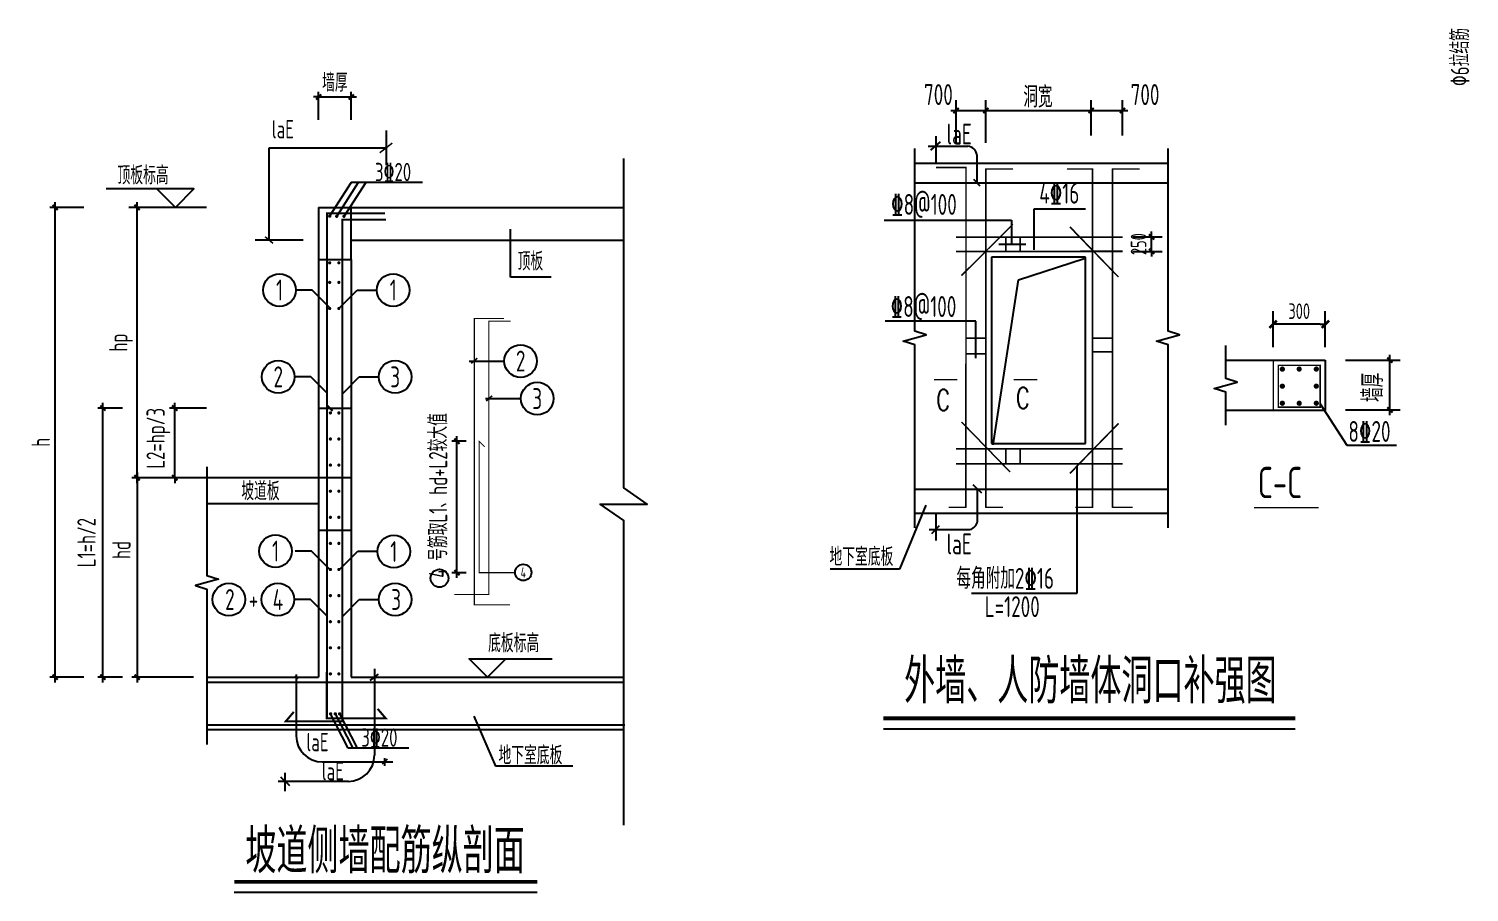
# Model space of a CAD drawing. Header units: millimetres. Extents: x -47177 to 68020, y 521003 to 580403.
# Drawn here: x 10144 to 37749, y 543517 to 560058 of the extents above; entities that cross this region are included whole.
import ezdxf
from ezdxf.enums import TextEntityAlignment as Align

# ---------------------------------------------------------------- set-up
doc = ezdxf.new("R2010")
doc.units = ezdxf.units.MM
doc.header["$LTSCALE"] = 1000
doc.header["$PDMODE"] = 35
doc.header["$PDSIZE"] = 200
doc.linetypes.add('DASHEDX2', pattern=[1.5, 1, -0.5])
doc.linetypes.add('HIDDEN', pattern=[7, 5, -2])
for name, color, linetype in [('DIM', 4, 'Continuous'), ('TEXT', 7, 'Continuous'), ('THIN', 7, 'Continuous')]:
    doc.layers.add(name, color=color, linetype=linetype)
doc.layers.add('REIN', color=1, linetype='Continuous', lineweight=18)
doc.styles.add('DX', font='txt.shx', dxfattribs={"width": 0.75, "bigfont": 'hztxt.shx'})
doc.styles.add('TSSD_Dimension', font='Tssdeng.shx', dxfattribs={"width": 0.7, "bigfont": 'hztxt.shx'})
doc.styles.add('TSSD_REIN', font='Tssdeng.shx', dxfattribs={"width": 0.7, "bigfont": 'hztxt.shx'})
doc.dimstyles.new('TSSD_100_100', dxfattribs={"dimtxt": 300, "dimasz": 100, "dimexe": 100, "dimexo": 250, "dimgap": 100, "dimtad": 1, "dimdec": 0, "dimzin": 0, "dimdsep": 46, "dimtxsty": 'TSSD_Dimension', "dimblk": 'ARCHTICK', "dimcen": 0, "dimdle": 100, "dimclrt": 7, "dimadec": 0, "dimazin": 0, "dimtfac": 1, "dimtdec": 0, "dimtix": 1, "dimtmove": 2, "dimatfit": 3, "dimfxl": 1, "dimtolj": 1, "dimtzin": 0, "dimarcsym": 0})
doc.dimstyles.new('TSSD_100_100$0', dxfattribs={"dimtxt": 300, "dimasz": 100, "dimexe": 250, "dimexo": 250, "dimgap": 100, "dimtad": 1, "dimdec": 0, "dimzin": 0, "dimdsep": 46, "dimtxsty": 'TSSD_Dimension', "dimblk": '_tsdbk', "dimblk1": '_tsdbk', "dimblk2": '_tsdbk', "dimsah": 1, "dimcen": 0, "dimclrt": 7, "dimadec": 0, "dimazin": 0, "dimtfac": 1, "dimtdec": 0, "dimtix": 1, "dimtmove": 2, "dimatfit": 3, "dimldrblk": '_tsdbk', "dimfxl": 1, "dimtolj": 1, "dimtzin": 0, "dimarcsym": 0})

# ---------------------------------------------------------------- blocks, each defined once
blk = doc.blocks.new('_ArchTick')
at = {"color": 0, "linetype": 'ByBlock', "const_width": 0.4}
blk.add_lwpolyline([(-0.5, -0.5), (0.5, 0.5)], dxfattribs=at)
blk = doc.blocks.new('*D7')
at = {"layer": 'Defpoints', "color": 0}
for p in [(31105, 558492), (30505, 557811), (31105, 557811)]:
    blk.add_point(p, dxfattribs=at)
at = {"layer": 'DIM', "color": 0, "lineweight": -2}
for p, q in [((30405, 558492), (31205, 558492)), ((30505, 558011), (30505, 558692)), ((31105, 558011), (31105, 558692))]:
    blk.add_line(p, q, dxfattribs=at)
at = {"layer": 'DIM', "color": 0, "lineweight": -2, "xscale": 100, "yscale": 100, "zscale": 100, "rotation": 180}
blk.add_blockref('_ArchTick', (30505, 558492), dxfattribs=at)
at = {"layer": 'DIM', "color": 0, "lineweight": -2, "xscale": 100, "yscale": 100, "zscale": 100}
blk.add_blockref('_ArchTick', (31105, 558492), dxfattribs=at)
blk = doc.blocks.new('*D8')
at = {"layer": 'Defpoints', "color": 0}
for p in [(30505, 558492), (28486, 557675), (30505, 557811)]:
    blk.add_point(p, dxfattribs=at)
at = {"layer": 'DIM', "color": 0, "lineweight": -2}
for p, q in [((28386, 558492), (30605, 558492)), ((28486, 557925), (28486, 558592)), ((30505, 558061), (30505, 558592))]:
    blk.add_line(p, q, dxfattribs=at)
at = {"layer": 'DIM', "color": 0, "lineweight": -2, "xscale": 100, "yscale": 100, "zscale": 100, "rotation": 180}
blk.add_blockref('_ArchTick', (28486, 558492), dxfattribs=at)
at = {"layer": 'DIM', "color": 0, "lineweight": -2, "xscale": 100, "yscale": 100, "zscale": 100}
blk.add_blockref('_ArchTick', (30505, 558492), dxfattribs=at)
blk = doc.blocks.new('*D9')
at = {"layer": 'Defpoints', "color": 0}
for p in [(28486, 558492), (27914, 557675), (28486, 557675)]:
    blk.add_point(p, dxfattribs=at)
at = {"layer": 'DIM', "color": 0, "lineweight": -2}
for p, q in [((27814, 558492), (28586, 558492)), ((27914, 557875), (27914, 558692)), ((28486, 557875), (28486, 558692))]:
    blk.add_line(p, q, dxfattribs=at)
at = {"layer": 'DIM', "color": 0, "lineweight": -2, "xscale": 100, "yscale": 100, "zscale": 100, "rotation": 180}
blk.add_blockref('_ArchTick', (27914, 558492), dxfattribs=at)
at = {"layer": 'DIM', "color": 0, "lineweight": -2, "xscale": 100, "yscale": 100, "zscale": 100}
blk.add_blockref('_ArchTick', (28486, 558492), dxfattribs=at)
blk = doc.blocks.new('*D18')
at = {"layer": 'Defpoints', "color": 0}
for p in [(35178, 553711), (36229, 553711), (35178, 552755)]:
    blk.add_point(p, dxfattribs=at)
at = {"layer": 'DIM', "color": 0, "lineweight": -2}
for p, q in [((36229, 552655), (36229, 553811)), ((35378, 553711), (36429, 553711)), ((35378, 552755), (36429, 552755))]:
    blk.add_line(p, q, dxfattribs=at)
at = {"layer": 'DIM', "color": 0, "lineweight": -2, "xscale": 100, "yscale": 100, "zscale": 100}
for p, rotation in [((36229, 553711), 90), ((36229, 552755), 270)]:
    blk.add_blockref('_ArchTick', p, dxfattribs=dict(at, rotation=rotation))
blk = doc.blocks.new('*D20')
at = {"layer": 'Defpoints', "color": 0}
for p in [(31105, 556072), (31663, 556072), (31105, 555794)]:
    blk.add_point(p, dxfattribs=at)
at = {"layer": 'DIM', "color": 0, "lineweight": -2}
for p, q in [((31305, 556072), (31863, 556072)), ((31663, 556072), (31663, 556172)), ((31663, 555794), (31663, 556072)), ((31305, 555794), (31863, 555794)), ((31663, 555794), (31663, 555694))]:
    blk.add_line(p, q, dxfattribs=at)
at = {"layer": 'DIM', "color": 0, "lineweight": -2, "xscale": 100, "yscale": 100, "zscale": 100}
for p, rotation in [((31663, 556072), 270), ((31663, 555794), 90)]:
    blk.add_blockref('_ArchTick', p, dxfattribs=dict(at, rotation=rotation))
at = {"layer": 'DIM', "color": 7, "insert": (31413, 555933), "char_height": 300, "attachment_point": 5, "rotation": 90, "style": 'TSSD_Dimension'}
blk.add_mtext('\\A1;250', dxfattribs=at)
blk = doc.blocks.new('*D37')
at = {"layer": 'Defpoints', "color": 0}
for p in [(13550, 551456), (12219, 547636), (13550, 547636)]:
    blk.add_point(p, dxfattribs=at)
at = {"layer": 'DIM', "color": 0, "lineweight": -2}
for p, q in [((12219, 551556), (12219, 547536)), ((13300, 551456), (12119, 551456)), ((13300, 547636), (12119, 547636))]:
    blk.add_line(p, q, dxfattribs=at)
at = {"layer": 'DIM', "color": 0, "lineweight": -2, "xscale": 100, "yscale": 100, "zscale": 100}
for p, rotation in [((12219, 551456), 90), ((12219, 547636), 270)]:
    blk.add_blockref('_ArchTick', p, dxfattribs=dict(at, rotation=rotation))
at = {"layer": 'DIM', "color": 7, "insert": (11918, 550071), "char_height": 350, "attachment_point": 5, "rotation": 90, "style": 'TSSD_Dimension'}
blk.add_mtext('\\A1;hd', dxfattribs=at)
blk = doc.blocks.new('*D38')
at = {"layer": 'Defpoints', "color": 0}
for p in [(11564, 552792), (12189, 552792), (12189, 547636)]:
    blk.add_point(p, dxfattribs=at)
at = {"layer": 'DIM', "color": 0, "lineweight": -2}
for p, q in [((11939, 552792), (11464, 552792)), ((11564, 547536), (11564, 552892)), ((11939, 547636), (11464, 547636))]:
    blk.add_line(p, q, dxfattribs=at)
at = {"layer": 'DIM', "color": 0, "lineweight": -2, "xscale": 100, "yscale": 100, "zscale": 100}
for p, rotation in [((11564, 552792), 90), ((11564, 547636), 270)]:
    blk.add_blockref('_ArchTick', p, dxfattribs=dict(at, rotation=rotation))
at = {"layer": 'DIM', "color": 7, "insert": (11249, 550214), "char_height": 350, "attachment_point": 5, "rotation": 90, "style": 'TSSD_Dimension'}
blk.add_mtext('\\A1;L1=h/2', dxfattribs=at)
blk = doc.blocks.new('*D39')
at = {"layer": 'Defpoints', "color": 0}
for p in [(10649, 556636), (11451, 556636), (11451, 547636)]:
    blk.add_point(p, dxfattribs=at)
at = {"layer": 'DIM', "color": 0, "lineweight": -2}
for p, q in [((11201, 556636), (10549, 556636)), ((10649, 547536), (10649, 556736)), ((11201, 547636), (10549, 547636))]:
    blk.add_line(p, q, dxfattribs=at)
at = {"layer": 'DIM', "color": 0, "lineweight": -2, "xscale": 100, "yscale": 100, "zscale": 100}
for p, rotation in [((10649, 556636), 90), ((10649, 547636), 270)]:
    blk.add_blockref('_ArchTick', p, dxfattribs=dict(at, rotation=rotation))
at = {"layer": 'DIM', "color": 7, "insert": (10374, 552136), "char_height": 350, "attachment_point": 5, "rotation": 90, "style": 'TSSD_Dimension'}
blk.add_mtext('\\A1;h', dxfattribs=at)
blk = doc.blocks.new('*D40')
at = {"layer": 'Defpoints', "color": 0}
for p in [(12941, 552792), (13800, 552792), (13800, 551456)]:
    blk.add_point(p, dxfattribs=at)
at = {"layer": 'DIM', "color": 0, "lineweight": -2}
for p, q in [((13550, 552792), (12841, 552792)), ((12941, 552792), (12941, 552892)), ((12941, 551456), (12941, 552792)), ((13550, 551456), (12841, 551456)), ((12941, 551456), (12941, 551356))]:
    blk.add_line(p, q, dxfattribs=at)
at = {"layer": 'DIM', "color": 0, "lineweight": -2, "xscale": 100, "yscale": 100, "zscale": 100}
for p, rotation in [((12941, 552792), 270), ((12941, 551456), 90)]:
    blk.add_blockref('_ArchTick', p, dxfattribs=dict(at, rotation=rotation))
at = {"layer": 'DIM', "color": 7, "insert": (12627, 552212), "char_height": 350, "attachment_point": 5, "rotation": 90, "style": 'TSSD_Dimension'}
blk.add_mtext('\\A1;L2=hp/3', dxfattribs=at)
blk = doc.blocks.new('*D41')
at = {"layer": 'Defpoints', "color": 0}
for p in [(12219, 556636), (13800, 556636), (13800, 551456)]:
    blk.add_point(p, dxfattribs=at)
at = {"layer": 'DIM', "color": 0, "lineweight": -2}
for p, q in [((13550, 556636), (12119, 556636)), ((12219, 551356), (12219, 556736)), ((13550, 551456), (12119, 551456))]:
    blk.add_line(p, q, dxfattribs=at)
at = {"layer": 'DIM', "color": 0, "lineweight": -2, "xscale": 100, "yscale": 100, "zscale": 100}
for p, rotation in [((12219, 556636), 90), ((12219, 551456), 270)]:
    blk.add_blockref('_ArchTick', p, dxfattribs=dict(at, rotation=rotation))
at = {"layer": 'DIM', "color": 7, "insert": (11911, 554046), "char_height": 350, "attachment_point": 5, "rotation": 90, "style": 'TSSD_Dimension'}
blk.add_mtext('\\A1;hp', dxfattribs=at)
blk = doc.blocks.new('*D42')
at = {"layer": 'Defpoints', "color": 0}
for p in [(16323, 558752), (15698, 558065), (16323, 558065)]:
    blk.add_point(p, dxfattribs=at)
at = {"layer": 'DIM', "color": 0, "lineweight": -2}
for p, q in [((15698, 558752), (15598, 558752)), ((15698, 558315), (15698, 558852)), ((15698, 558752), (16323, 558752)), ((16323, 558315), (16323, 558852)), ((16323, 558752), (16423, 558752))]:
    blk.add_line(p, q, dxfattribs=at)
at = {"layer": 'DIM', "color": 0, "lineweight": -2, "xscale": 100, "yscale": 100, "zscale": 100}
blk.add_blockref('_ArchTick', (15698, 558752), dxfattribs=at)
at = {"layer": 'DIM', "color": 0, "lineweight": -2, "xscale": 100, "yscale": 100, "zscale": 100, "rotation": 180}
blk.add_blockref('_ArchTick', (16323, 558752), dxfattribs=at)
at = {"layer": 'DIM', "color": 7, "insert": (16010, 559027), "char_height": 350, "attachment_point": 5, "style": 'TSSD_Dimension'}
blk.add_mtext('\\A1;墙厚', dxfattribs=at)
blk = doc.blocks.new('*D43')
at = {"layer": 'Defpoints', "color": 0}
for p in [(18349, 552156), (18774, 552156), (18774, 549638)]:
    blk.add_point(p, dxfattribs=at)
at = {"layer": 'DIM', "color": 0, "lineweight": -2}
for p, q in [((18524, 552156), (18249, 552156)), ((18349, 549538), (18349, 552256)), ((18524, 549638), (18249, 549638))]:
    blk.add_line(p, q, dxfattribs=at)
at = {"layer": 'DIM', "color": 0, "lineweight": -2, "xscale": 100, "yscale": 100, "zscale": 100}
for p, rotation in [((18349, 552156), 90), ((18349, 549638), 270)]:
    blk.add_blockref('_ArchTick', p, dxfattribs=dict(at, rotation=rotation))
at = {"layer": 'DIM', "color": 7, "insert": (17989, 551118), "char_height": 350, "attachment_point": 5, "rotation": 90, "style": 'TSSD_Dimension'}
blk.add_mtext('\\A1;4 号筋取L1、hd+L2较大值', dxfattribs=at)
blk = doc.blocks.new('_tsdbk')
blk.add_line((-1, 0), (0, 0))
at = {"const_width": 0.5}
blk.add_lwpolyline([(-0.7, -0.7), (0.7, 0.7)], dxfattribs=at)
blk = doc.blocks.new('*D48')
at = {"layer": 'Defpoints', "color": 0}
for p in [(33991, 554398), (33991, 553711), (34991, 553711)]:
    blk.add_point(p, dxfattribs=at)
at = {"layer": 'DIM', "color": 0, "lineweight": -2}
for p, q in [((33991, 553961), (33991, 554648)), ((34991, 553961), (34991, 554648)), ((34891, 554398), (34091, 554398))]:
    blk.add_line(p, q, dxfattribs=at)
at = {"layer": 'DIM', "color": 0, "lineweight": -2, "xscale": 100, "yscale": 100, "zscale": 100, "rotation": 180}
blk.add_blockref('_tsdbk', (33991, 554398), dxfattribs=at)
at = {"layer": 'DIM', "color": 0, "lineweight": -2, "xscale": 100, "yscale": 100, "zscale": 100}
blk.add_blockref('_tsdbk', (34991, 554398), dxfattribs=at)
at = {"layer": 'DIM', "color": 7, "insert": (34491, 554648), "char_height": 300, "attachment_point": 5, "style": 'TSSD_Dimension'}
blk.add_mtext('\\A1;300', dxfattribs=at)

msp = doc.modelspace()

# ---------------------------------------------------------------- linework, layer by layer
for p, q in [((15697.9, 556636.4), (21544.9, 556636.4)), ((15697.9, 556636.4), (15697.9, 547636.4)), ((16322.9, 556011.4), (16322.9, 556636.4)), ((16322.9, 556011.4), (21544.9, 556011.4)), ((16322.9, 555636.4), (16322.9, 556011.4)), ((16322.9, 555636.4), (16322.9, 547636.4)), ((16322.9, 551455.5), (13557.1, 551455.5)), ((15697.9, 550955.5), (13557.1, 550955.5)), ((15697.9, 550455.5), (16322.9, 550455.5)), ((13557.1, 547636.4), (15697.9, 547636.4)), ((16322.9, 547636.4), (21544.9, 547636.4)), ((13557.1, 546636.3), (21544.9, 546636.3))]:
    msp.add_line(p, q)
at = {"linetype": 'HIDDEN', "ltscale": 0.3}
msp.add_line((15697.9, 555636.4), (16322.9, 555636.4), dxfattribs=at)
at = {"linetype": 'DASHEDX2'}
msp.add_line((15697.9, 552792.1), (16322.9, 552792.1), dxfattribs=at)
for points in [[(27122.4, 550500.3), (27122.4, 554002.1), (26902.4, 554072.1), (27342.4, 554192.1), (27122.4, 554262.1), (27122.4, 557763.8)], [(31978.3, 550500.3), (31978.3, 554002.1), (31758.3, 554072.1), (32198.3, 554192.1), (31978.3, 554262.1), (31978.3, 557763.8)], [(21544.9, 544803.8), (21544.9, 550636.4), (21094.9, 550948.9), (21994.9, 550948.9), (21544.9, 551261.4), (21544.9, 557574.6)], [(33083.3, 552465.5), (33083.3, 553098.4), (32863.3, 553168.4), (33303.3, 553288.4), (33083.3, 553358.4), (33083.3, 553991.2)], [(13557.1, 551667.8), (13557.1, 549581), (13777.1, 549511), (13337.1, 549391), (13557.1, 549321), (13557.1, 546345.2)]]:
    msp.add_lwpolyline(points)
at = {"layer": 'DIM'}
for p, q in [((16989.9, 558108.5), (16989.9, 557443)), ((27532.1, 557479.2), (27532.1, 558003.9)), ((14748.2, 557775.7), (16989.9, 557775.7)), ((14748.2, 556011.4), (14748.2, 557775.7)), ((27382.8, 557808.4), (28139.8, 557808.4)), ((27434.3, 557731.2), (27614.5, 557890.7)), ((28314.9, 557643.8), (28314.9, 557108.8)), ((28376.7, 557041.9), (28253.1, 557170.5)), ((29414, 555821.6), (29414, 556611.8)), ((29414, 556611.8), (30396, 556611.8)), ((26534.6, 556393.8), (28977.5, 556393.8)), ((28977.5, 556393.8), (28977.5, 555930.6)), ((15402.2, 556011.4), (14481.6, 556011.4)), ((28732, 555930.6), (29250.3, 555930.6)), ((29113.9, 555249.3), (30368.8, 555658.1)), ((28622.8, 552088.3), (29113.9, 555249.3)), ((28295.5, 554459.1), (26553, 554459.1)), ((28295.5, 553750.6), (28295.5, 554459.1)), ((34892.2, 552874.8), (35402.9, 552081.3)), ((35402.9, 552081.3), (36352.9, 552081.3)), ((30232.4, 549243.7), (30232.4, 551679.6)), ((28407.1, 551164.2), (28240, 551319.1)), ((28323, 550612.6), (28323, 551243.7)), ((27530.2, 550253.8), (27530.2, 550779.6)), ((27400.1, 550464.1), (28180.6, 550464.1)), ((27449.7, 550389.9), (27598.3, 550544.5)), ((28213.6, 549243.7), (30232.4, 549243.7)), ((15269.7, 547689.7), (15269.7, 546511.5)), ((16684.9, 547575.3), (16843.6, 547692.2)), ((16767.8, 547794.9), (16767.8, 546139.9)), ((15239.2, 547659.4), (15301.5, 547613.5)), ((17012.9, 546062.8), (16913.3, 545969.4)), ((16958, 546086.2), (16958, 545940.2)), ((15055.7, 545451.8), (15055.7, 545802.5)), ((15769.7, 546011.5), (17117.6, 546011.5)), ((16267.8, 545639.9), (14919.9, 545639.9)), ((14965.8, 545724), (15142.4, 545558.4))]:
    msp.add_line(p, q, dxfattribs=at)
at = {"layer": 'DIM', "const_width": 30}
for points in [[(16869.6, 557682.7), (17110.1, 557868.7)], [(14672.4, 556074.2), (14824, 555948.5)]]:
    msp.add_lwpolyline(points, dxfattribs=at)
at = {"layer": 'DIM'}
for centre, radius, start, end in [((28129, 557621.5), 187.2, 6.83285, 86.70148), ((28132.6, 550651.2), 193.1, 284.37264, 350.33646), ((15769.7, 546511.5), 500, 180, 270), ((16267.8, 546139.9), 500, 270, 0)]:
    msp.add_arc(centre, radius, start, end, dxfattribs=at)
at = {"layer": 'REIN'}
for p, q in [((27531.6, 557402.1), (28104.5, 557402.1)), ((28099.5, 557402.1), (28099.5, 550889.3)), ((28104.5, 557402.1), (28104.5, 550889.3)), ((28486.4, 557374.8), (29004.8, 557374.8)), ((28486.4, 550889.3), (28486.4, 557374.8)), ((28491.4, 550889.3), (28491.4, 557374.8)), ((30041.4, 557374.8), (30532.4, 557374.8)), ((30522.4, 557374.8), (30522.4, 550889.3)), ((30527.4, 557374.8), (30527.4, 550889.3)), ((30532.4, 557374.8), (30532.4, 550889.3)), ((30914.4, 557374.8), (31432.7, 557374.8)), ((30914.4, 550889.3), (30914.4, 557374.8)), ((30919.4, 550889.3), (30919.4, 557374.8)), ((28019.1, 555334.6), (29001.2, 556315.6)), ((28022.7, 555331.1), (29004.8, 556312.1)), ((30096, 556257.6), (31023.5, 555303.8)), ((30099.5, 556261), (31027.1, 555307.3)), ((27913.6, 556071.8), (31105.3, 556071.8)), ((27913.6, 556066.8), (31105.3, 556066.8)), ((27913.6, 555799.3), (31105.3, 555799.3)), ((27913.6, 555794.3), (31105.3, 555794.3)), ((33991.2, 553711.2), (33991.2, 552745.5)), ((27493.8, 553338.6), (27937.2, 553338.6)), ((29023, 553336.4), (29466.4, 553336.4)), ((28946.6, 551567.1), (28019.1, 552520.8)), ((28950.2, 551570.6), (28022.7, 552524.3)), ((30096, 551543.3), (31023.5, 552497.1)), ((30099.5, 551539.8), (31027.1, 552493.6)), ((28104.5, 550889.3), (27777.2, 550889.3)), ((28813.8, 550889.3), (28486.4, 550889.3)), ((30532.4, 550889.3), (30205.1, 550889.3)), ((31296.3, 550889.3), (30914.4, 550889.3)), ((33625.4, 550885.3), (34859.8, 550885.3))]:
    msp.add_line(p, q, dxfattribs=at)
for points, const_width in [([(27531.6, 557402.1), (28104.5, 557402.1), (28099.5, 550889.3), (27777.2, 550889.3)], 25), ([(29004.8, 557374.8), (28486.4, 557374.8), (28486.4, 550889.3), (28813.8, 550889.3)], 25), ([(30205.1, 550889.3), (30532.4, 550889.3), (30532.4, 557374.8), (30041.4, 557374.8)], 25), ([(31432.7, 557374.8), (30914.4, 557374.8), (30919.4, 550889.3), (31296.3, 550889.3)], 25), ([(15859.3, 546848.2), (15859.3, 556522.9), (16970.8, 556522.9)], 40), ([(15222.6, 546970.9), (15067.4, 546789), (16152.2, 546789), (16152.2, 556403.4), (16988.7, 556403.4)], 40), ([(28019.1, 555334.6), (28977.5, 556284.8)], 25), ([(30096, 556257.6), (31023.5, 555303.8)], 25), ([(27913.6, 556066.8), (31105.3, 556066.8)], 25), ([(28868.4, 555799.3), (28868.4, 556071.8)], 30), ([(29141.2, 555799.3), (29141.2, 556071.8)], 30), ([(27913.6, 555794.4), (31105.3, 555799.3)], 25), ([(18302.2, 549219.2), (18962.9, 549219.2), (18962.9, 554457.1), (19381.2, 554457.1)], 20), ([(19249.6, 554507.5), (18682.6, 554507.5), (18682.6, 549023.8), (19368.5, 549023.8)], 20), ([(28104.5, 554132.1), (28486.4, 554132.1)], 30), ([(30532.4, 554132.1), (30914.4, 554132.1)], 30), ([(28104.5, 553832.3), (28486.4, 553832.3)], 30), ([(30532.4, 553867.3), (30914.4, 553867.3)], 30), ([(15965.3, 552736), (15859.3, 552842.1), (15859.3, 552842.1), (15855.8, 546848.2), (16983.6, 546848.2)], 40), ([(28022.7, 552524.3), (28946.6, 551567.1)], 25), ([(30099.5, 551539.8), (31027.1, 552493.6)], 25), ([(18880.4, 552050.1), (18774.4, 552156.1), (18774.4, 552156.1), (18774.4, 549638.5), (19464.2, 549638.5)], 20), ([(27913.6, 552011.6), (31105.3, 552011.6)], 30), ([(28868.4, 551725.6), (28868.4, 552011.6)], 30), ([(29141.2, 551725.6), (29141.2, 552011.6)], 30), ([(27913.6, 551725.6), (31105.3, 551725.6)], 30), ([(33625.4, 550885.3), (34859.8, 550885.3)], 25), ([(21544.9, 547538.8), (13557.1, 547538.8)], 40), ([(16828.4, 547030.1), (16983.6, 546848.2), (16155.8, 546848.2)], 40), ([(13557.1, 546719.8), (21568.3, 546719.8)], 40)]:
    msp.add_lwpolyline(points, dxfattribs=dict(at, const_width=const_width))
for points, const_width in [([(15895.4, 556468, -1), (15926.6, 556468, -1)], 31.2), ([(16028.2, 556465.6, -1), (16059.4, 556465.6, -1)], 31.2), ([(16199.1, 556465.6, 1), (16167.8, 556465.6, 1)], 31.2), ([(15894.1, 555573.9, -1), (15925.4, 555573.9, -1)], 31.2), ([(16101.6, 555573.9, 1), (16070.4, 555573.9, 1)], 31.2), ([(15894.1, 555198.9, -1), (15925.4, 555198.9, -1)], 31.2), ([(16101.6, 555198.9, 1), (16070.4, 555198.9, 1)], 31.2), ([(15894.1, 554698.9, -1), (15925.4, 554698.9, -1)], 31.2), ([(16101.6, 554698.9, 1), (16070.4, 554698.9, 1)], 31.2), ([(34192.6, 553538.4, -1), (34142.6, 553538.4, -1)], 50), ([(34516.2, 553538.4, -1), (34466.2, 553538.4, -1)], 50), ([(34843.6, 553538.4, -1), (34793.6, 553538.4, -1)], 50), ([(34192.6, 553211.2, 1), (34142.6, 553211.2, 1)], 50), ([(34843.6, 553211.2, 1), (34793.6, 553211.2, 1)], 50), ([(34192.6, 552884, 1), (34142.6, 552884, 1)], 50), ([(34516.2, 552884, 1), (34466.2, 552884, 1)], 50), ([(34843.6, 552884, 1), (34793.6, 552884, 1)], 50), ([(15908.1, 552698.9, -1), (15939.4, 552698.9, -1)], 31.2), ([(16101.6, 552698.9, 1), (16070.4, 552698.9, 1)], 31.2), ([(15908.1, 552198.9, -1), (15939.4, 552198.9, -1)], 31.2), ([(16101.6, 552198.9, 1), (16070.4, 552198.9, 1)], 31.2), ([(15908.1, 551698.9, -1), (15939.4, 551698.9, -1)], 31.2), ([(16101.6, 551698.9, 1), (16070.4, 551698.9, 1)], 31.2), ([(15908.1, 551198.9, -1), (15939.4, 551198.9, -1)], 31.2), ([(16101.6, 551198.9, 1), (16070.4, 551198.9, 1)], 31.2), ([(15908.1, 550698.9, -1), (15939.4, 550698.9, -1)], 31.2), ([(16101.6, 550698.9, 1), (16070.4, 550698.9, 1)], 31.2), ([(15908.1, 550198.9, -1), (15939.4, 550198.9, -1)], 31.2), ([(16101.6, 550198.9, 1), (16070.4, 550198.9, 1)], 31.2), ([(15908.1, 549698.9, -1), (15939.4, 549698.9, -1)], 31.2), ([(16101.6, 549698.9, 1), (16070.4, 549698.9, 1)], 31.2), ([(15908.1, 549198.9, -1), (15939.4, 549198.9, -1)], 31.2), ([(16101.6, 549198.9, 1), (16070.4, 549198.9, 1)], 31.2), ([(15908.1, 548698.9, -1), (15939.4, 548698.9, -1)], 31.2), ([(16101.6, 548698.9, 1), (16070.4, 548698.9, 1)], 31.2), ([(15908.1, 548198.9, -1), (15939.4, 548198.9, -1)], 31.2), ([(16101.6, 548198.9, 1), (16070.4, 548198.9, 1)], 31.2), ([(15908.1, 547698.9, -1), (15939.4, 547698.9, -1)], 31.2), ([(16101.6, 547698.9, 1), (16070.4, 547698.9, 1)], 31.2), ([(15911.6, 546934.1, -1), (15942.9, 546934.1, -1)], 31.2), ([(16001.7, 546934.1, -1), (16032.9, 546934.1, -1)], 31.2), ([(16114.7, 546934.1, 1), (16083.4, 546934.1, 1)], 31.2)]:
    msp.add_lwpolyline(points, format="xyb", close=True, dxfattribs=dict(at, const_width=const_width))
at = {"layer": 'REIN', "const_width": 30}
msp.add_lwpolyline([(34091.2, 552811.2), (34091.2, 553611.2), (34891.2, 553611.2), (34891.2, 552811.2)], close=True, dxfattribs=at)
at = {"layer": 'TEXT'}
for p, q in [((27122.4, 557483.8), (31978.3, 557483.8)), ((16319.2, 557111.9), (15905.7, 556469.5)), ((16458.6, 557111.9), (16045.1, 556469.5)), ((16601, 557111.9), (16187.5, 556469.5)), ((17687, 557111.9), (16319.2, 557111.9)), ((27125.9, 557104.8), (31974.1, 557104.8)), ((13307.7, 556636.4), (12057.7, 556636.4)), ((19376.9, 555297), (19376.9, 556220.9)), ((30396, 555685.3), (28595.6, 555685.3)), ((28595.6, 555685.3), (28595.6, 552115.6)), ((30396, 552115.6), (30396, 555685.3)), ((20152.2, 555297), (19376.9, 555297)), ((15573.2, 555052.4), (15260.7, 555052.4)), ((15926.7, 554698.9), (15573.2, 555052.4)), ((16086, 554698.9), (16439.6, 555052.4)), ((16439.6, 555052.4), (16814.6, 555052.4)), ((18580.9, 553692.7), (19257, 553692.7)), ((33083.3, 553711.2), (34991.2, 553711.2)), ((34991.2, 553711.2), (34991.2, 552745.5)), ((15549.4, 553389.9), (15236.9, 553389.9)), ((15865.4, 553073.8), (15549.4, 553389.9)), ((16161, 553073.8), (16477.1, 553389.9)), ((16477.1, 553389.9), (16852.1, 553389.9)), ((18899.3, 552973.6), (19575.4, 552973.6)), ((34991.2, 552745.5), (33083.3, 552745.5)), ((28595.6, 552115.6), (30396, 552115.6)), ((27125.9, 551240.9), (31974.1, 551240.9)), ((27122.4, 550780.3), (31951, 550780.3)), ((15561.5, 550052.4), (15249, 550052.4)), ((15915.1, 549698.9), (15561.5, 550052.4)), ((16096.9, 549698.9), (16450.4, 550052.4)), ((16450.4, 550052.4), (16825.4, 550052.4)), ((15543.4, 549123.7), (15230.9, 549123.7)), ((15859.5, 548807.6), (15543.4, 549123.7)), ((16161.3, 548807.6), (16477.3, 549123.7)), ((16477.3, 549123.7), (16852.3, 549123.7)), ((16266.8, 546277.5), (15927.3, 546934.1)), ((16358.1, 546277.5), (16018.6, 546934.1)), ((16442.6, 546277.5), (16103.1, 546934.1)), ((18670.9, 546888.9), (19089.9, 545930)), ((26523.5, 546649.6), (34416.7, 546649.6)), ((17425, 546277.5), (16266.8, 546277.5)), ((20567.6, 545930), (19089.9, 545930)), ((14082.7, 543516.9), (19889.1, 543516.9))]:
    msp.add_line(p, q, dxfattribs=at)
for points in [[(12600.6, 556989.9), (12954.2, 556636.4), (13307.7, 556989.9), (11624.4, 556989.9)], [(19287.6, 547989.9), (18934, 547636.4), (18580.5, 547989.9), (20174.6, 547989.9)]]:
    msp.add_lwpolyline(points, dxfattribs=at)
for points, const_width in [([(18738.6, 553747.8), (18623.2, 553646.4)], 30), ([(19025.7, 553028.8), (18910.3, 552927.4)], 30), ([(26523.5, 546848.5), (34416.7, 546848.5)], 75), ([(14082.7, 543715.8), (19889.1, 543715.8)], 75)]:
    msp.add_lwpolyline(points, dxfattribs=dict(at, const_width=const_width))
for centre, radius in [((14948.2, 555052.4), 312.5), ((17127.1, 555052.4), 312.5), ((19569.5, 553692.7), 312.5), ((14924.4, 553389.9), 312.5), ((17164.6, 553389.9), 312.5), ((19887.9, 552973.6), 312.5), ((14872.9, 550052.4), 312.5), ((17137.8, 550042.2), 312.5), ((18014.9, 549530.4), 171.9), ((19620.4, 549642), 156.2), ((13978.4, 549123.7), 312.5), ((14918.4, 549123.7), 312.5), ((17164.8, 549125.1), 312.5)]:
    msp.add_circle(centre, radius, dxfattribs=at)
at = {"layer": 'THIN'}
for p, q in [((27332.2, 550931.9), (26833.5, 549705.2)), ((26833.5, 549705.2), (25501.6, 549705.2))]:
    msp.add_line(p, q, dxfattribs=at)

# ---------------------------------------------------------------- texts
at = {"layer": 'DIM', "color": 0, "style": 'TSSD_REIN', "width": 0.7}
for s, p in [('700', (27299.7, 558598)), ('洞宽', (29203.9, 558552.8)), ('700', (31259.8, 558598)), ('laE', (27733.3, 557840.7)), ('laE', (27733.3, 549988.8))]:
    msp.add_text(s, height=400, dxfattribs=at).set_placement(p)
msp.add_text('墙厚', height=400, rotation=90, dxfattribs=at).set_placement((36100.3, 552909.2))
at = {"layer": 'TEXT', "style": 'TSSD_REIN', "width": 0.7}
msp.add_text('%%1306拉结筋', height=350, rotation=90, dxfattribs=at).set_placement((37746.6, 558957.6))
msp.add_text('laE', height=350, dxfattribs=at).set_placement((15013.8, 558133.9), align=Align.MIDDLE_CENTER)
for s, p in [('顶板标高', (12824.3, 557076.6)), ('底板标高', (19925.8, 548112.7))]:
    msp.add_text(s, height=350, dxfattribs=at).set_placement(p, align=Align.RIGHT)
at = {"layer": 'TEXT'}
for s, height, style, width, p in [('3\x8420', 350, 'TSSD_REIN', 0.7, (16777.4, 557139.2)), ('4%%13216', 400, 'TSSD_REIN', 0.7, (29509.3, 556709)), ('%%1328@100', 400, 'TSSD_REIN', 0.7, (26669.9, 556493.7)), ('顶板', 350, 'TSSD_REIN', 0.7, (19511.6, 555427.4)), ('%%1328@100', 400, 'TSSD_REIN', 0.7, (26661.6, 554537.3)), ('C', 400, 'DX', 0.75, (27530.7, 552745.8)), ('C', 400, 'DX', 0.75, (29059.9, 552782.7)), ('8%%13220', 400, 'TSSD_REIN', 0.7, (35434, 552143.8)), ('C-C', 600, 'TSSD_REIN', 0.7, (33698.3, 551064.5)), ('坡道板', 350, 'TSSD_REIN', 0.7, (14216.4, 551025.2)), ('地下室底板', 350, 'TSSD_REIN', 0.7, (25488.3, 549767.7)), ('每角附加2%%13216', 400, 'TSSD_REIN', 0.7, (27921.9, 549329)), ('L=1200', 400, 'TSSD_REIN', 0.7, (28463.2, 548787.4)), ('外墙、人防墙体洞口补强图', 850, 'TSSD_REIN', 0.7, (26919.3, 547133)), ('3%%13220', 350, 'TSSD_REIN', 0.7, (16515.4, 546303.9)), ('laE', 350, 'TSSD_REIN', 0.7, (15465.8, 546217.1)), ('地下室底板', 350, 'TSSD_REIN', 0.7, (19145, 545964.7)), ('laE', 350, 'TSSD_REIN', 0.7, (15760, 545660.9))]:
    msp.add_text(s, height=height, dxfattribs=dict(at, style=style, width=width)).set_placement(p)
at = {"layer": 'TEXT', "style": 'TSSD_REIN', "width": 0.7}
for s, height, p in [('1', 400, (14948.2, 555052.4)), ('1', 400, (17127.1, 555052.4)), ('2', 400, (19569.5, 553692.7)), ('2', 400, (14924.4, 553389.9)), ('3', 400, (17164.6, 553389.9)), ('3', 400, (19887.9, 552973.6)), ('1', 400, (14872.9, 550052.4)), ('1', 400, (17137.8, 550042.2)), ('4', 200, (19620.4, 549642)), ('2', 400, (13997.2, 549123.7)), ('+', 400, (14450.1, 549123.7)), ('4', 400, (14918.4, 549123.7)), ('3', 400, (17183.5, 549125.1))]:
    msp.add_text(s, height=height, dxfattribs=at).set_placement(p, align=Align.MIDDLE)
msp.add_text('坡道侧墙配筋纵剖面', height=850, dxfattribs=at).set_placement((16971.6, 543878.1), align=Align.CENTER)

# ---------------------------------------------------------------- dimensions: what is measured, and where the dimension line sits
at = {"layer": 'DIM'}
for p1, p2, distance, text, picture, middle in [((15697.9, 558065.2), (16322.9, 558065.2), 687.1, '墙厚', '*D42', (16010.4, 559027.3)), ((11450.9, 547636.4), (11450.9, 556636.4), 802.4, 'h', '*D39', (10373.5, 552136.4)), ((12189.5, 547636.4), (12189.5, 552792.1), 625, 'L1=h/2', '*D38', (11249.1, 550214.2))]:
    dim = msp.add_aligned_dim(p1=p1, p2=p2, distance=distance, text=text, dimstyle='TSSD_100_100', override={"dimtxt": 350}, dxfattribs=at)
    dim.commit()
    dim.dimension.update_dxf_attribs({"geometry": picture, "text_midpoint": middle})
for base, p1, p2, dimstyle, override, picture, middle in [((28486.4, 558492.1), (27913.6, 557674.6), (28486.4, 557674.6), 'TSSD_100_100', {"dimexe": 200, "dimexo": 200}, '*D9', (28200, 558492.1)), ((30505.2, 558492.1), (28486.4, 557674.6), (30505.2, 557810.8), 'TSSD_100_100$0', {"dimtxt": 350, "dimexe": 100, "dimblk": 'ArchTick', "dimsah": 0, "dimdle": 100}, '*D8', (29495.8, 558492.1)), ((31105.3, 558492.1), (30505.2, 557810.8), (31105.3, 557810.8), 'TSSD_100_100', {"dimexe": 200, "dimexo": 200}, '*D7', (30805.2, 558492.1))]:
    dim = msp.add_linear_dim(base=base, p1=p1, p2=p2, text=' ', dimstyle=dimstyle, override=override, dxfattribs=at)
    dim.commit()
    dim.dimension.update_dxf_attribs({"geometry": picture, "text_midpoint": middle})
for base, p1, p2, text, override, picture, middle in [((12219.2, 556636.4), (13800.3, 551455.5), (13800.3, 556636.4), 'hp', {"dimtxt": 350}, '*D41', (11910.6, 554045.9)), ((31663.1, 556071.8), (31105.3, 555794.3), (31105.3, 556071.8), '250', {"dimtxt": 300, "dimexe": 200, "dimexo": 200, "dimlfac": 0.2}, '*D20', (31413.1, 555933.1)), ((36228.7, 553711.2), (35178.3, 552754.8), (35178.3, 553711.2), ' ', {"dimexe": 200, "dimexo": 200}, '*D18', (36228.7, 553233))]:
    dim = msp.add_linear_dim(base=base, p1=p1, p2=p2, angle=90, text=text, dimstyle='TSSD_100_100', override=override, dxfattribs=at)
    dim.commit()
    dim.dimension.update_dxf_attribs({"geometry": picture, "text_midpoint": middle})
at = {"layer": 'DIM', "color": 0}
dim = msp.add_linear_dim(base=(33991.2, 554398.2), p1=(34991.2, 553711.2), p2=(33991.2, 553711.2), text='300', dimstyle='TSSD_100_100$0', dxfattribs=at)
dim.commit()
dim.dimension.update_dxf_attribs({"geometry": '*D48', "text_midpoint": (34491.2, 554648.2)})
at = {"layer": 'DIM'}
for base, p1, p2, text, picture, middle in [((18348.5, 552156.1), (18774.4, 549638.5), (18774.4, 552156.1), '4 号筋取L1、hd+L2较大值', '*D43', (17989.4, 551118.2)), ((12941.5, 552792.1), (13800.3, 551455.5), (13800.3, 552792.1), 'L2=hp/3', '*D40', (12626.5, 552211.7)), ((12219.2, 547636.3), (13550.3, 551455.5), (13550.3, 547636.3), 'hd', '*D37', (11918.3, 550071.4))]:
    dim = msp.add_linear_dim(base=base, p1=p1, p2=p2, angle=90, text=text, dimstyle='TSSD_100_100', override={"dimtxt": 350}, dxfattribs=at)
    dim.commit()
    dim.dimension.update_dxf_attribs({"geometry": picture, "text_midpoint": middle, "dimtype": 160})

doc.saveas('drawing.dxf')
